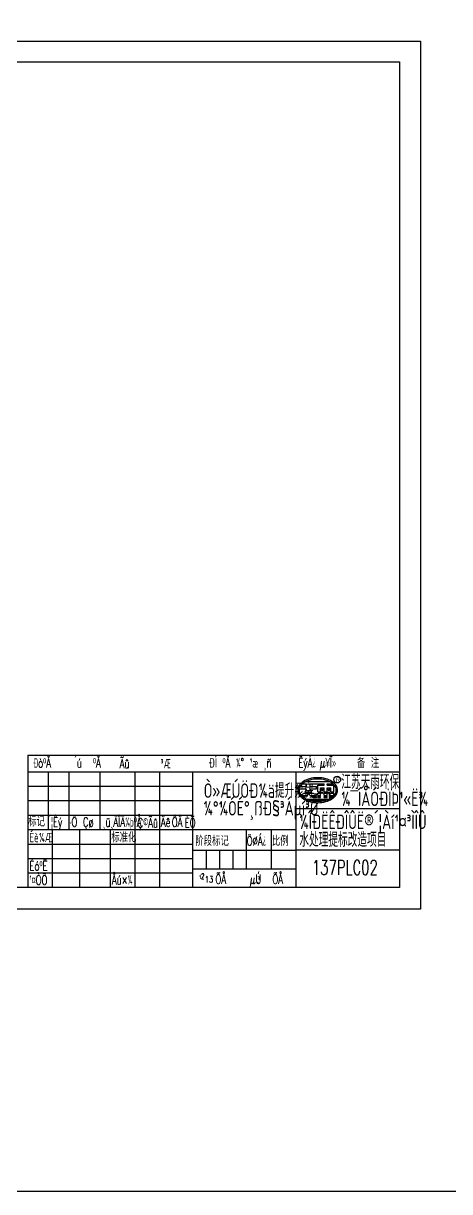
# Model space of a CAD drawing. Header units: millimetres. Extents: x 201 to 11482, y -7821 to 251.
# Drawn here: x 2890 to 3097, y -5888 to -5322 of the extents above; entities that cross this region are included whole.
import ezdxf
from ezdxf.enums import TextEntityAlignment as Align

# ---------------------------------------------------------------- set-up
doc = ezdxf.new("R2010")
doc.units = ezdxf.units.MM
doc.linetypes.add('CENTER2', pattern=[1.125, 0.75, -0.125, 0.125, -0.125])
doc.layers.add('LINE_THIN', color=2, linetype='Continuous')
doc.layers.add('TEXT', color=6, linetype='Continuous')
doc.layers.add('SECTION', color=3, linetype='CENTER2', lineweight=9)
doc.styles.add('HZ', font='txt', dxfattribs={"width": 0.67, "bigfont": 'hztxt'})
doc.styles.add('HZTXT', font='tssdeng.shx', dxfattribs={"width": 0.8, "bigfont": 'hztxt.shx'})

msp = doc.modelspace()

# ---------------------------------------------------------------- linework, layer by layer
for p, q in [((2510.169, -5341.003), (3072.273, -5341.003)), ((3072.273, -5341.003), (3072.273, -5740.547)), ((2892.273, -5684.547), (3072.273, -5684.547)), ((3022.273, -5740.547), (3022.273, -5684.547)), ((3023.702, -5692.89), (3027.255, -5692.89)), ((3024.198, -5691.687), (3027.255, -5691.687)), ((3025.226, -5690.483), (3027.255, -5690.483)), ((3027.028, -5689.28), (3038.311, -5689.28)), ((3027.255, -5691.687), (3027.255, -5690.483)), ((3029.06, -5691.687), (3029.06, -5690.483)), ((3029.06, -5690.483), (3035.858, -5690.483)), ((3029.06, -5691.687), (3032.068, -5691.687)), ((3029.06, -5692.89), (3032.068, -5692.89)), ((3029.084, -5693.201), (3029.06, -5692.89)), ((3032.068, -5692.89), (3032.068, -5691.687)), ((3032.67, -5694.356), (3032.67, -5691.085)), ((3032.67, -5691.085), (3035.858, -5691.085)), ((3034.053, -5694.356), (3034.053, -5692.288)), ((3034.053, -5692.288), (3035.858, -5692.288)), ((3035.858, -5691.085), (3035.858, -5690.483)), ((3035.858, -5694.356), (3035.858, -5692.288)), ((3037.242, -5691.085), (3037.242, -5690.483)), ((3037.242, -5690.483), (3040.114, -5690.483)), ((3037.242, -5691.085), (3040.431, -5691.085)), ((3037.242, -5692.288), (3039.047, -5692.288)), ((3037.242, -5694.356), (3037.242, -5692.288)), ((3039.047, -5694.356), (3039.047, -5692.288)), ((3040.431, -5694.356), (3040.431, -5691.085)), ((3024.744, -5696.009), (3027.39, -5696.009)), ((3025.349, -5696.61), (3026.714, -5696.61)), ((3025.879, -5694.957), (3030.496, -5694.957)), ((3026.446, -5694.356), (3029.873, -5694.356)), ((3027.256, -5697.813), (3038.083, -5697.813)), ((3027.971, -5698.115), (3037.369, -5698.115)), ((3028.962, -5696.009), (3032.068, -5696.009)), ((3029.682, -5696.61), (3032.068, -5696.61)), ((3029.973, -5698.656), (3035.366, -5698.656)), ((3030.775, -5697.102), (3032.068, -5697.102)), ((3031.341, -5695.297), (3032.068, -5695.297)), ((3032.068, -5696.009), (3032.068, -5695.297)), ((3032.068, -5697.102), (3032.068, -5696.61)), ((3032.67, -5694.356), (3034.053, -5694.356)), ((3032.67, -5694.957), (3034.053, -5694.957)), ((3032.67, -5696.009), (3032.67, -5694.957)), ((3032.67, -5696.009), (3034.053, -5696.009)), ((3032.67, -5697.102), (3032.67, -5696.61)), ((3032.67, -5696.61), (3034.053, -5696.61)), ((3032.67, -5697.102), (3034.053, -5697.102)), ((3034.053, -5696.009), (3034.053, -5694.957)), ((3034.053, -5697.102), (3034.053, -5696.61)), ((3035.858, -5694.356), (3037.242, -5694.356)), ((3035.858, -5694.957), (3037.242, -5694.957)), ((3035.858, -5696.009), (3035.858, -5694.957)), ((3035.858, -5696.009), (3037.242, -5696.009)), ((3035.858, -5697.102), (3035.858, -5696.61)), ((3035.858, -5696.61), (3037.242, -5696.61)), ((3035.858, -5697.102), (3037.242, -5697.102)), ((3037.242, -5696.009), (3037.242, -5694.957)), ((3037.242, -5697.102), (3037.242, -5696.61)), ((3038.296, -5695.297), (3039.047, -5695.297)), ((3038.296, -5695.297), (3038.296, -5696.009)), ((3038.296, -5696.009), (3040.595, -5696.009)), ((3038.296, -5696.61), (3038.296, -5697.102)), ((3038.296, -5696.61), (3039.99, -5696.61)), ((3038.296, -5697.102), (3039.351, -5697.102)), ((3039.047, -5694.356), (3040.431, -5694.356)), ((3039.047, -5695.297), (3039.047, -5694.957)), ((3039.047, -5694.957), (3040.431, -5694.957)), ((3040.431, -5696.188), (3040.431, -5694.957)), ((3072.273, -5702.547), (3022.273, -5702.547)), ((3072.273, -5702.547), (3022.273, -5702.547)), ((2892.273, -5712.547), (3022.273, -5712.547)), ((2972.273, -5722.547), (3022.273, -5722.547)), ((3072.273, -5722.547), (3022.273, -5722.547)), ((2972.273, -5731.547), (3022.273, -5731.547)), ((3072.273, -5740.547), (2510.169, -5740.547)), ((3072.273, -5740.547), (2892.273, -5740.547))]:
    msp.add_line(p, q)
at = {"color": 0}
for p, q in [((2892.273, -5676.547), (3072.273, -5676.547)), ((2892.273, -5676.547), (3072.273, -5676.547)), ((2892.273, -5684.547), (3072.273, -5684.547)), ((2892.273, -5684.547), (3072.273, -5684.547)), ((2892.273, -5712.547), (3022.273, -5712.547)), ((2892.273, -5712.547), (3022.273, -5712.547)), ((2972.273, -5722.547), (3022.273, -5722.547)), ((2972.273, -5722.547), (3022.273, -5722.547)), ((2972.273, -5731.547), (3022.273, -5731.547)), ((2972.273, -5731.547), (3022.273, -5731.547))]:
    msp.add_line(p, q, dxfattribs=at)
at = {"linetype": 'Continuous'}
msp.add_line((3072.273, -5702.547), (3022.273, -5702.547), dxfattribs=at)
msp.add_lwpolyline([(741.178, -4154.422), (11482.36, -4154.422), (11482.36, -5887.788), (741.178, -5887.788)], close=True)
for points in [[(3042.331, -5693.492, 0.1452621), (3041.706, -5691.387, 0.1071711), (3039.547, -5689.249, 0.0774043), (3036.564, -5687.945, 0.0645214), (3032.67, -5687.44, 0.0645214), (3028.775, -5687.945, 0.0774043), (3025.793, -5689.249, 0.1071711), (3023.633, -5691.387, 0.1452621), (3023.008, -5693.492, 0.1452621), (3023.633, -5695.597, 0.1071711), (3025.793, -5697.734, 0.0774043), (3028.775, -5699.039, 0.0645214), (3032.67, -5699.543, 0.0645214), (3036.564, -5699.039, 0.0774043), (3039.547, -5697.734, 0.1071711), (3041.706, -5695.597, 0.1452621)], [(3041.694, -5693.492, 0.1452621), (3041.173, -5691.734, 0.1071711), (3039.205, -5689.786, 0.0774043), (3036.402, -5688.56, 0.0645214), (3032.67, -5688.077, 0.0645214), (3028.937, -5688.56, 0.0774043), (3026.135, -5689.786, 0.1071711), (3024.167, -5691.734, 0.1452621), (3023.645, -5693.492, 0.1452621), (3024.167, -5695.25, 0.1071711), (3026.135, -5697.197, 0.0774043), (3028.937, -5698.423, 0.0645214), (3032.67, -5698.907, 0.0645214), (3036.402, -5698.423, 0.0774043), (3039.205, -5697.197, 0.1071711), (3041.173, -5695.25, 0.1452621)]]:
    msp.add_lwpolyline(points, format="xyb", close=True)
for centre, radius in [((3042.109, -5688.324), 1.666), ((3034.839, -5693.305), 0.1), ((3038.046, -5693.305), 0.1), ((3034.839, -5694.707), 0.1), ((3038.046, -5694.707), 0.1)]:
    msp.add_circle(centre, radius)
for centre, radius, start, end in [((3022.572, -5691.275), 4.95, 321.503, 340.95126), ((3034.04, -5690.664), 5.567, 207.10998, 221.53659), ((3022.572, -5691.275), 4.95, 293.80566, 311.92468), ((3022.572, -5691.275), 6.755, 300.38393, 307.81943), ((3022.572, -5691.275), 6.755, 315.50262, 325.59469), ((3034.04, -5690.664), 7.372, 216.90779, 226.46812), ((3034.04, -5690.664), 7.372, 233.7656, 238.04867), ((3030.775, -5695.898), 1.203, 238.04867, 270), ((3034.04, -5690.664), 5.567, 230.45944, 231.79763), ((3031.341, -5694.093), 1.203, 231.79763, 270)]:
    msp.add_arc(centre, radius, start, end)
for p in [(3034.839, -5693.305), (3038.046, -5693.305), (3034.839, -5694.707), (3038.046, -5694.707)]:
    msp.add_point(p)
at = {"layer": 'LINE_THIN'}
for p, q in [((2485.169, -5331.003), (3082.477, -5331.003)), ((3082.477, -5331.003), (3082.477, -5751.003)), ((3082.477, -5751.003), (2485.169, -5751.003))]:
    msp.add_line(p, q, dxfattribs=at)
for centre in [(3034.839, -5693.305), (3038.046, -5693.305), (3034.839, -5694.707), (3038.046, -5694.707)]:
    msp.add_circle(centre, 0.401, dxfattribs=at)
at = {"layer": 'TEXT', "color": 0}
for p, q in [((2892.273, -5676.547), (3072.273, -5676.547)), ((2892.273, -5676.547), (2892.273, -5740.547)), ((2892.273, -5676.547), (2892.273, -5740.547)), ((2892.273, -5676.547), (2892.273, -5740.547)), ((2902.273, -5712.547), (2902.273, -5684.547)), ((2902.273, -5712.547), (2902.273, -5684.547)), ((2902.273, -5712.547), (2902.273, -5684.547)), ((2912.273, -5712.547), (2912.273, -5684.547)), ((2912.273, -5712.547), (2912.273, -5684.547)), ((2912.273, -5712.547), (2912.273, -5684.547)), ((2927.273, -5712.547), (2927.273, -5684.547)), ((2927.273, -5712.547), (2927.273, -5684.547)), ((2927.273, -5712.547), (2927.273, -5684.547)), ((2944.273, -5740.547), (2944.273, -5684.547)), ((2944.273, -5740.547), (2944.273, -5684.547)), ((2944.273, -5740.547), (2944.273, -5684.547)), ((2956.273, -5740.547), (2956.273, -5684.547)), ((2956.273, -5740.547), (2956.273, -5684.547)), ((2956.273, -5740.547), (2956.273, -5684.547)), ((2972.273, -5740.547), (2972.273, -5684.547)), ((2972.273, -5740.547), (2972.273, -5684.547)), ((2972.273, -5740.547), (2972.273, -5684.547)), ((2892.273, -5691.547), (2972.273, -5691.547)), ((2892.273, -5691.547), (2972.273, -5691.547)), ((2892.273, -5691.547), (2972.273, -5691.547)), ((2892.273, -5698.547), (2972.273, -5698.547)), ((2892.273, -5698.547), (2972.273, -5698.547)), ((2892.273, -5698.547), (2972.273, -5698.547)), ((2892.273, -5705.547), (2972.273, -5705.547)), ((2892.273, -5705.547), (2972.273, -5705.547)), ((2892.273, -5705.547), (2972.273, -5705.547)), ((2904.273, -5740.547), (2904.273, -5712.547)), ((2904.273, -5740.547), (2904.273, -5712.547)), ((2904.273, -5740.547), (2904.273, -5712.547)), ((2917.488, -5740.682), (2917.488, -5712.547)), ((2917.488, -5740.682), (2917.488, -5712.547)), ((2917.488, -5740.682), (2917.488, -5712.547)), ((2932.273, -5740.547), (2932.273, -5712.547)), ((2932.273, -5740.547), (2932.273, -5712.547)), ((2932.273, -5740.547), (2932.273, -5712.547)), ((2998.273, -5731.547), (2998.273, -5712.547)), ((2998.273, -5731.547), (2998.273, -5712.547)), ((2998.273, -5731.547), (2998.273, -5712.547)), ((3010.273, -5731.547), (3010.273, -5712.547)), ((3010.273, -5731.547), (3010.273, -5712.547)), ((3010.273, -5731.547), (3010.273, -5712.547)), ((2892.273, -5719.547), (2972.273, -5719.547)), ((2892.273, -5719.547), (2972.273, -5719.547)), ((2892.273, -5719.547), (2972.273, -5719.547)), ((2892.273, -5726.547), (2972.273, -5726.547)), ((2892.273, -5726.547), (2972.273, -5726.547)), ((2892.273, -5726.547), (2972.273, -5726.547)), ((2978.773, -5731.547), (2978.773, -5722.547)), ((2978.773, -5731.547), (2978.773, -5722.547)), ((2978.773, -5731.547), (2978.773, -5722.547)), ((2985.273, -5731.547), (2985.273, -5722.547)), ((2985.273, -5731.547), (2985.273, -5722.547)), ((2985.273, -5731.547), (2985.273, -5722.547)), ((2991.773, -5731.547), (2991.773, -5722.547)), ((2991.773, -5731.547), (2991.773, -5722.547)), ((2991.773, -5731.547), (2991.773, -5722.547)), ((2892.273, -5733.547), (2972.273, -5733.547)), ((2892.273, -5733.547), (2972.273, -5733.547)), ((2892.273, -5733.547), (2972.273, -5733.547))]:
    msp.add_line(p, q, dxfattribs=at)

# ---------------------------------------------------------------- texts
at = {"layer": 'LINE_THIN', "style": 'HZTXT'}
msp.add_text('R', height=2.139, dxfattribs=at).set_placement((3041.486, -5689.468))
at = {"layer": 'SECTION', "color": 3, "style": 'HZ', "width": 0.67}
for s, height, p in [('Ò»ÆÚÖÐ¼ä提升泵房', 7, (2977.485, -5697.188)), ('江苏天雨环保', 6.9881, (3044.072, -5692.94)), ('¼¯ÍÅÓÐÏÞ¹«Ë¾', 6.98805, (3044.003, -5701.164)), ('¼¯ÍÅÓÐÏÞ¹«Ë¾', 6.98805, (3044.003, -5701.164)), ('¼°¼ÓÉ°¸ßÐ§³Áµí³Ø', 6.98805, (2977.32, -5705.729)), ('¼ÎÐËÊÐÎÛË®´¦Àí¹¤³ÌÎÛ', 6.98805, (3023.741, -5712.303)), ('¼ÎÐËÊÐÎÛË®´¦Àí¹¤³ÌÎÛ', 6.98805, (3023.741, -5712.303)), ('水处理提标改造项目', 6.9881, (3023.785, -5720.945)), ('137PLC02', 6.9881, (3029.849, -5734.406))]:
    msp.add_text(s, height=height, dxfattribs=at).set_placement(p)
at = {"layer": 'TEXT', "style": 'HZ', "width": 0.67}
for s, p in [('ÐòºÅ', (2899.25, -5682.569)), ('ÐòºÅ', (2899.25, -5682.569)), ('ÐòºÅ', (2899.25, -5682.569)), ('ÐÍ ºÅ ¼° ¹æ ¸ñ', (2995.191, -5682.51)), ('ÐÍ ºÅ ¼° ¹æ ¸ñ', (2995.191, -5682.51)), ('ÐÍ ºÅ ¼° ¹æ ¸ñ', (2995.191, -5682.51)), ('ÊýÁ¿', (3027.562, -5682.488)), ('ÊýÁ¿', (3027.562, -5682.488)), ('ÊýÁ¿', (3027.562, -5682.488)), ('µ¥Î»', (3037.652, -5682.426)), ('µ¥Î»', (3037.652, -5682.426)), ('µ¥Î»', (3037.652, -5682.426)), ('Ãû     ³Æ', (2949.19, -5682.902)), ('Ãû     ³Æ', (2949.19, -5682.902)), ('Ãû     ³Æ', (2949.19, -5682.902)), ('备 注', (3057.042, -5682.671))]:
    msp.add_text(s, height=4.5, dxfattribs=at).set_placement(p, align=Align.CENTER)
msp.add_text('´ú  ºÅ', height=4.5, dxfattribs=at).set_placement((2927.637, -5682.569), align=Align.RIGHT)
msp.add_text('´ú  ºÅ', height=4.5, dxfattribs=at).set_placement((2927.637, -5682.569), align=Align.RIGHT)
msp.add_text('´ú  ºÅ', height=4.5, dxfattribs=at).set_placement((2927.637, -5682.569), align=Align.RIGHT)
for s, p in [('´¦Êý', (2902.344, -5711.164)), ('´¦Êý', (2902.344, -5711.164)), ('´¦Êý', (2902.344, -5711.164)), ('¸ü¸ÄÎÄ¼þºÅ', (2928.644, -5711.164)), ('¸ü¸ÄÎÄ¼þºÅ', (2928.644, -5711.164)), ('¸ü¸ÄÎÄ¼þºÅ', (2928.644, -5711.164)), ('标记', (2892.489, -5711.017)), ('·Ö Çø', (2912.656, -5711.164)), ('·Ö Çø', (2912.656, -5711.164)), ('·Ö Çø', (2912.656, -5711.164)), ('Ç©Ãû', (2945.422, -5711.577)), ('Ç©Ãû', (2945.422, -5711.577)), ('Ç©Ãû', (2945.422, -5711.577)), ('Äê', (2956.729, -5711.286)), ('Äê', (2956.729, -5711.286)), ('Äê', (2956.729, -5711.286)), ('ÔÂ', (2962.055, -5711.209)), ('ÔÂ', (2962.055, -5711.209)), ('ÔÂ', (2962.055, -5711.209)), ('ÈÕ', (2968.239, -5711.517)), ('Éè¼Æ', (2893.077, -5718.658)), ('Éè¼Æ', (2893.077, -5718.658)), ('Éè¼Æ', (2893.077, -5718.658)), ('阶段标记', (2973.376, -5720.384)), ('ÖØÁ¿', (2998.266, -5720.331)), ('ÖØÁ¿', (2998.266, -5720.331)), ('ÖØÁ¿', (2998.266, -5720.331)), ('比例', (3010.476, -5720.403)), ('ÉóºË', (2893.077, -5732.393)), ('ÉóºË', (2893.077, -5732.393)), ('ÉóºË', (2893.077, -5732.393)), ('¹¤ÒÕ', (2893.077, -5739.218)), ('¹¤ÒÕ', (2893.077, -5739.218)), ('¹¤ÒÕ', (2893.077, -5739.218)), ('Åú×¼', (2932.986, -5739.147)), ('¹²  ÕÅ', (2975.157, -5738.871)), ('µÚ  ÕÅ', (2999.79, -5738.871))]:
    msp.add_text(s, height=4.5, dxfattribs=at).set_placement(p)
at = {"layer": 'TEXT', "color": 0, "style": 'HZ', "width": 0.67}
for s, height, p in [('标准化', 4.5, (2932.711, -5718.651)), ('Åú×¼', 4.5, (2932.986, -5739.147)), ('Åú×¼', 4.5, (2932.986, -5739.147)), ('13', 3, (2978.039, -5738.174)), ('3', 3, (3003.121, -5738.457))]:
    msp.add_text(s, height=height, dxfattribs=at).set_placement(p)

doc.saveas('drawing.dxf')
